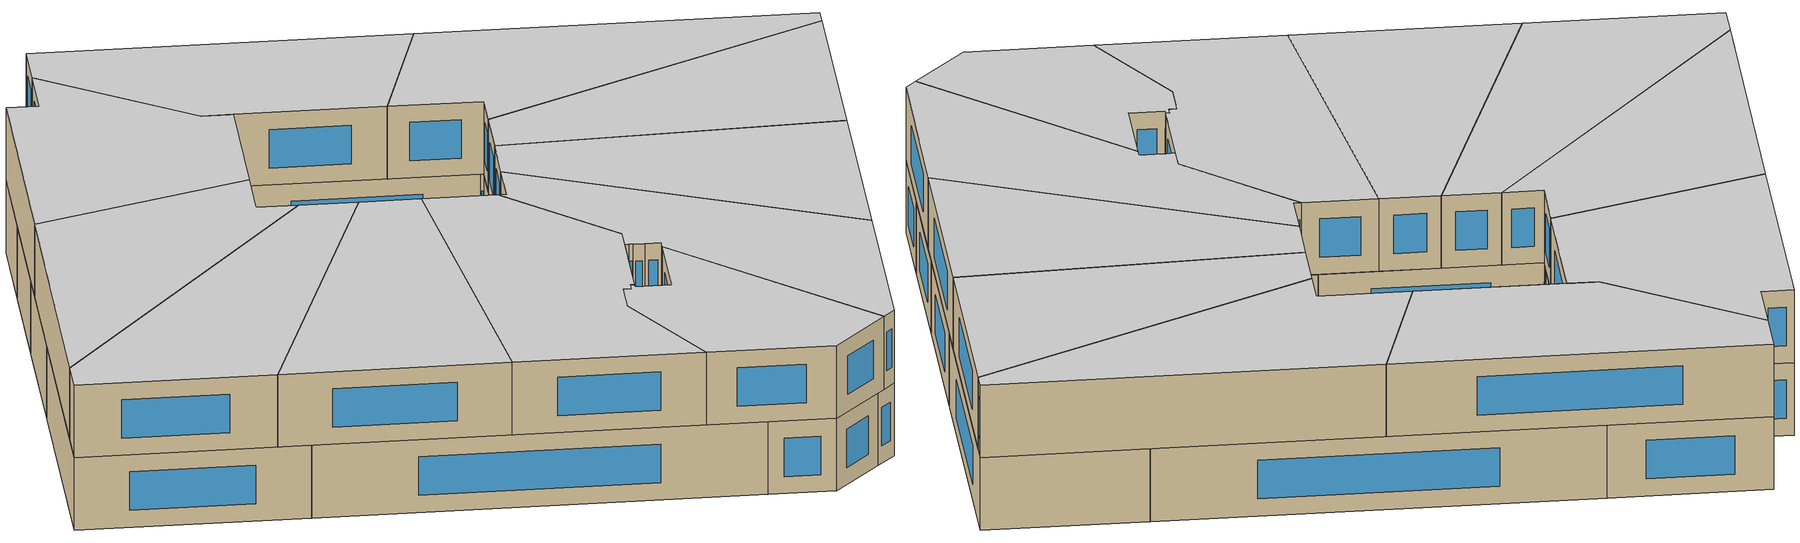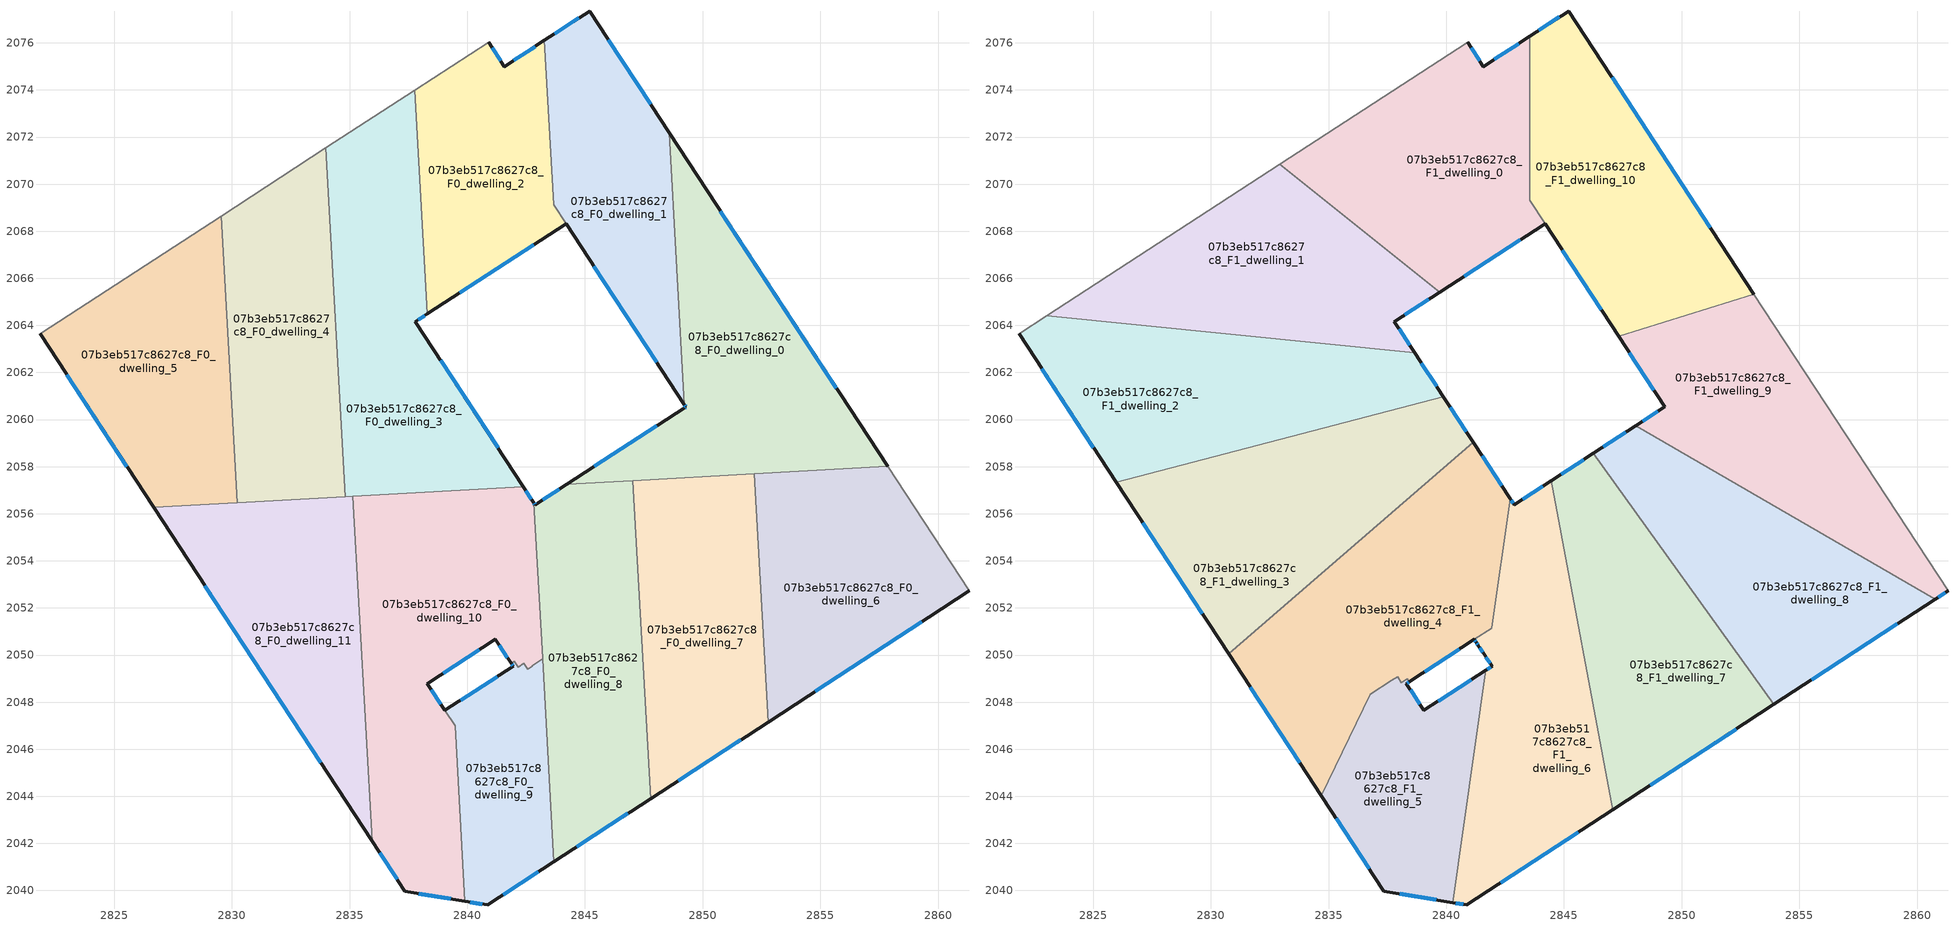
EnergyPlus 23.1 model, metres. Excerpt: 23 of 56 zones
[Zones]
07b3eb517c8627c8_F0_dwelling_0
 floor ground (EU_floor_Construction): 2848.58,2072.19 2857.85,2058.01 2844.22,2057.25 2849.23,2060.5 2849.28,2060.54 2849.22,2060.63 z0
 wall outside (EU_wall_Construction): 2849.22,2060.63 2849.28,2060.54 2849.23,2060.5 2844.22,2057.25 / 2857.85,2058.01 2848.58,2072.19 z0:3
 wall to 07b3eb517c8627c8_F0_dwelling_1 (EU_wall_Construction): 2848.58,2072.19 2849.22,2060.63 z0:3
 wall to 07b3eb517c8627c8_F0_dwelling_6 (EU_wall_Construction): 2852.19,2057.69 2857.85,2058.01 z0:3
 wall to 07b3eb517c8627c8_F0_dwelling_7 (EU_wall_Construction): 2847.04,2057.41 2852.19,2057.69 z0:3
 wall to 07b3eb517c8627c8_F0_dwelling_8 (EU_wall_Construction): 2844.22,2057.25 2847.04,2057.41 z0:3
 window (EU_Window_Construction): 2848.05,2059.74 2845.4,2058.01 / 2849.27,2060.53 2849.24,2060.51 / 2849.24,2060.61 2849.27,2060.56 / 2855.67,2061.34 2850.75,2068.86 z0.7:2.3
07b3eb517c8627c8_F0_dwelling_1
 floor ground (EU_floor_Construction): 2845.2,2077.35 2848.58,2072.19 2849.22,2060.63 2843.67,2069.13 2843.28,2076.1 z0
 wall outside (EU_wall_Construction): 2848.58,2072.19 2845.2,2077.35 2843.28,2076.1 / 2844.2,2068.31 2849.22,2060.63 z0:3
 wall to 07b3eb517c8627c8_F0_dwelling_2 (EU_wall_Construction): 2843.28,2076.1 2843.66,2069.13 / 2843.67,2069.13 2844.2,2068.31 z0:3
 window (EU_Window_Construction): 2844.75,2077.06 2843.73,2076.39 / 2847.78,2073.4 2845.99,2076.14 / 2845.38,2066.51 2848.04,2062.43 z0.7:2.3
07b3eb517c8627c8_F0_dwelling_10
 floor ground (EU_floor_Construction): 2842.83,2056.47 2843.2,2049.85 2842.77,2049.55 2842.77,2049.52 2842.57,2049.39 2842.41,2049.64 2842.16,2049.48 2841.99,2049.73 2841.87,2049.65 2841.19,2050.66 2838.31,2048.79 2839.48,2047 2839.9,2039.55 2837.35,2039.97 2835.96,2042.1 2835.14,2056.74 2842.39,2057.15 z0
 wall outside (EU_wall_Construction): 2835.96,2042.1 2837.35,2039.97 2839.9,2039.55 / 2842.83,2056.47 2842.39,2057.15 / 2839.05,2047.65 2838.31,2048.79 2841.19,2050.66 2841.87,2049.65 z0:3
 wall to 07b3eb517c8627c8_F0_dwelling_11 (EU_wall_Construction): 2835.14,2056.74 2835.96,2042.1 z0:3
 wall to 07b3eb517c8627c8_F0_dwelling_9 (EU_wall_Construction): 2841.87,2049.65 2841.99,2049.73 2842.16,2049.48 2842.41,2049.64 2842.57,2049.39 2842.77,2049.52 2842.77,2049.55 2843.2,2049.85 / 2839.48,2047 2839.05,2047.65 / 2839.9,2039.55 2839.48,2046.99 z0:3
 wall to 07b3eb517c8627c8_F0_dwelling_3 (EU_wall_Construction): 2842.39,2057.15 2835.14,2056.74 z0:3
 wall to 07b3eb517c8627c8_F0_dwelling_8 (EU_wall_Construction): 2843.2,2049.85 2842.83,2056.47 z0:3
 window (EU_Window_Construction): 2837.95,2039.87 2839.3,2039.65 / 2836.28,2041.6 2837.02,2040.47 / 2842.73,2056.63 2842.49,2056.99 / 2841.35,2050.42 2841.71,2049.88 / 2838.98,2049.23 2840.52,2050.22 / 2838.88,2047.92 2838.48,2048.52 z0.7:2.3
07b3eb517c8627c8_F0_dwelling_11
 floor ground (EU_floor_Construction): 2835.14,2056.74 2835.96,2042.1 2826.68,2056.27 z0
 wall outside (EU_wall_Construction): 2826.68,2056.27 2835.96,2042.1 z0:3
 wall to 07b3eb517c8627c8_F0_dwelling_4 (EU_wall_Construction): 2834.82,2056.72 2830.23,2056.47 z0:3
 wall to 07b3eb517c8627c8_F0_dwelling_5 (EU_wall_Construction): 2830.23,2056.47 2826.68,2056.27 z0:3
 wall to 07b3eb517c8627c8_F0_dwelling_3 (EU_wall_Construction): 2835.14,2056.74 2834.82,2056.72 z0:3
 window (EU_Window_Construction): 2828.86,2052.94 2833.78,2045.43 z0.7:2.3
07b3eb517c8627c8_F0_dwelling_2
 floor ground (EU_floor_Construction): 2843.28,2076.1 2843.67,2069.13 2844.2,2068.31 2838.31,2064.49 2837.78,2074 2840.91,2076.03 2841.58,2074.99 z0
 wall outside (EU_wall_Construction): 2838.31,2064.49 2844.2,2068.31 / 2843.28,2076.1 2841.58,2074.99 2840.91,2076.03 z0:3
 wall to 07b3eb517c8627c8_F0_dwelling_3 (EU_wall_Construction): 2837.78,2074 2838.31,2064.49 z0:3
 wall adiabatic (EU_wall_Construction): 2840.91,2076.03 2837.78,2074 z0:3
 window (EU_Window_Construction): 2839.69,2065.39 2842.81,2067.41 / 2841.42,2075.24 2841.07,2075.79 / 2842.88,2075.84 2841.98,2075.25 z0.7:2.3
07b3eb517c8627c8_F0_dwelling_3
 floor ground (EU_floor_Construction): 2837.78,2074 2838.31,2064.49 2837.8,2064.16 2842.39,2057.15 2834.82,2056.72 2833.99,2071.54 z0
 wall outside (EU_wall_Construction): 2842.39,2057.15 2837.8,2064.16 2838.31,2064.49 z0:3
 wall to 07b3eb517c8627c8_F0_dwelling_4 (EU_wall_Construction): 2833.99,2071.54 2834.82,2056.72 z0:3
 wall adiabatic (EU_wall_Construction): 2837.78,2074 2833.99,2071.54 z0:3
 window (EU_Window_Construction): 2837.92,2064.23 2838.19,2064.41 / 2841.31,2058.79 2838.87,2062.51 z0.7:2.3
07b3eb517c8627c8_F0_dwelling_4
 floor ground (EU_floor_Construction): 2833.99,2071.54 2834.82,2056.72 2830.23,2056.47 2829.55,2068.64 z0
 wall to 07b3eb517c8627c8_F0_dwelling_5 (EU_wall_Construction): 2829.55,2068.64 2830.23,2056.47 z0:3
 wall adiabatic (EU_wall_Construction): 2833.99,2071.54 2829.55,2068.64 z0:3
07b3eb517c8627c8_F0_dwelling_5
 floor ground (EU_floor_Construction): 2829.55,2068.64 2830.23,2056.47 2826.68,2056.27 2821.85,2063.64 z0
 wall outside (EU_wall_Construction): 2821.85,2063.64 2826.68,2056.27 z0:3
 wall adiabatic (EU_wall_Construction): 2829.55,2068.64 2821.85,2063.64 z0:3
 window (EU_Window_Construction): 2822.99,2061.91 2825.55,2058 z0.7:2.3
07b3eb517c8627c8_F0_dwelling_6
 floor ground (EU_floor_Construction): 2857.85,2058.01 2861.31,2052.72 2852.78,2047.16 2852.19,2057.69 z0
 wall outside (EU_wall_Construction): 2852.78,2047.16 2861.31,2052.72 z0:3
 wall to 07b3eb517c8627c8_F0_dwelling_7 (EU_wall_Construction): 2852.19,2057.69 2852.78,2047.16 z0:3
 wall adiabatic (EU_wall_Construction): 2861.31,2052.72 2857.85,2058.01 z0:3
 window (EU_Window_Construction): 2854.78,2048.46 2859.31,2051.42 z0.7:2.3
07b3eb517c8627c8_F0_dwelling_7
 floor ground (EU_floor_Construction): 2852.19,2057.69 2852.78,2047.16 2847.79,2043.9 2847.04,2057.41 z0
 wall outside (EU_wall_Construction): 2847.79,2043.9 2852.78,2047.16 z0:3
 wall to 07b3eb517c8627c8_F0_dwelling_8 (EU_wall_Construction): 2847.04,2057.41 2847.79,2043.9 z0:3
 window (EU_Window_Construction): 2848.96,2044.67 2851.61,2046.39 z0.7:2.3
07b3eb517c8627c8_F0_dwelling_8
 floor ground (EU_floor_Construction): 2847.04,2057.41 2847.79,2043.9 2843.68,2041.22 2842.83,2056.47 2842.89,2056.38 2844.22,2057.25 z0
 wall outside (EU_wall_Construction): 2843.68,2041.22 2847.79,2043.9 / 2844.22,2057.25 2842.89,2056.38 2842.83,2056.47 z0:3
 wall to 07b3eb517c8627c8_F0_dwelling_9 (EU_wall_Construction): 2843.2,2049.85 2843.68,2041.22 z0:3
 window (EU_Window_Construction): 2844.65,2041.85 2846.83,2043.27 / 2842.87,2056.4 2842.84,2056.45 / 2843.91,2057.05 2843.2,2056.59 z0.7:2.3
07b3eb517c8627c8_F0_dwelling_9
 floor ground (EU_floor_Construction): 2843.2,2049.85 2843.68,2041.22 2840.87,2039.38 2839.9,2039.55 2839.48,2047 2839.05,2047.65 2841.95,2049.52 2841.87,2049.65 2841.99,2049.73 2842.16,2049.48 2842.41,2049.64 2842.57,2049.39 2842.77,2049.52 2842.77,2049.55 z0
 wall outside (EU_wall_Construction): 2841.87,2049.65 2841.95,2049.52 2839.05,2047.65 / 2839.9,2039.55 2840.87,2039.38 2843.68,2041.22 z0:3
 window (EU_Window_Construction): 2841.27,2049.08 2839.73,2048.09 / 2841.89,2049.62 2841.93,2049.55 / 2841.53,2039.82 2843.02,2040.79 / 2840.13,2039.51 2840.64,2039.42 z0.7:2.3
07b3eb517c8627c8_F1_dwelling_0
 floor to 07b3eb517c8627c8_F0_dwelling_2 (EU_floor_Construction): 2843.28,2076.1 2843.54,2071.38 2843.54,2069.32 2844.2,2068.31 2839.72,2065.4 2838.19,2066.63 2837.78,2074 2840.91,2076.03 2841.58,2074.99 z3
 floor to 07b3eb517c8627c8_F0_dwelling_1 (EU_floor_Construction): 2843.54,2076.27 2843.54,2071.38 2843.28,2076.1 z3
 floor to 07b3eb517c8627c8_F0_dwelling_4 (EU_floor_Construction): 2833.99,2071.54 2834.08,2069.91 2832.92,2070.84 z3
 floor to 07b3eb517c8627c8_F0_dwelling_3 (EU_floor_Construction): 2837.78,2074 2838.19,2066.63 2834.08,2069.91 2833.99,2071.54 z3
 wall outside (EU_wall_Construction): 2843.54,2076.27 2841.58,2074.99 2840.91,2076.03 / 2839.72,2065.4 2844.2,2068.31 z3:6
 wall to 07b3eb517c8627c8_F1_dwelling_1 (EU_wall_Construction): 2832.92,2070.84 2839.72,2065.4 z3:6
 wall adiabatic (EU_wall_Construction): 2840.91,2076.03 2832.92,2070.84 z3:6
 wall to 07b3eb517c8627c8_F1_dwelling_10 (EU_wall_Construction): 2844.2,2068.31 2843.54,2069.32 2843.54,2076.27 z3:6
 window (EU_Window_Construction): 2841.42,2075.24 2841.07,2075.79 / 2843.08,2075.97 2842.04,2075.29 / 2840.77,2066.09 2843.15,2067.63 z3.7:5.3
 ceiling to 07b3eb517c8627c8_F2_dwelling_0 (EU_floor_Construction): 2844.2,2068.31 2843.54,2069.32 2843.54,2076.27 2841.58,2074.99 2840.91,2076.03 2832.92,2070.84 2839.72,2065.4 z6
07b3eb517c8627c8_F1_dwelling_1
 floor to 07b3eb517c8627c8_F0_dwelling_4 (EU_floor_Construction): 2834.08,2069.91 2834.46,2063.26 2829.83,2063.73 2829.55,2068.64 2832.92,2070.84 z3
 floor to 07b3eb517c8627c8_F0_dwelling_3 (EU_floor_Construction): 2838.19,2066.63 2838.31,2064.49 2837.8,2064.16 2838.66,2062.84 2834.46,2063.26 2834.08,2069.91 z3
 floor to 07b3eb517c8627c8_F0_dwelling_5 (EU_floor_Construction): 2829.55,2068.64 2829.83,2063.73 2823.04,2064.41 z3
 floor to 07b3eb517c8627c8_F0_dwelling_2 (EU_floor_Construction): 2839.72,2065.4 2838.31,2064.49 2838.19,2066.63 z3
 wall outside (EU_wall_Construction): 2838.66,2062.84 2837.8,2064.16 2839.72,2065.4 z3:6
 wall to 07b3eb517c8627c8_F1_dwelling_2 (EU_wall_Construction): 2823.04,2064.41 2838.66,2062.84 z3:6
 wall adiabatic (EU_wall_Construction): 2832.92,2070.84 2823.04,2064.41 z3:6
 window (EU_Window_Construction): 2838.25,2064.45 2839.27,2065.11 / 2838.46,2063.15 2838,2063.85 z3.7:5.3
 ceiling to 07b3eb517c8627c8_F2_dwelling_1 (EU_floor_Construction): 2838.66,2062.84 2837.8,2064.16 2839.72,2065.4 2832.92,2070.84 2823.04,2064.41 z6
07b3eb517c8627c8_F1_dwelling_10
 floor to 07b3eb517c8627c8_F0_dwelling_1 (EU_floor_Construction): 2845.2,2077.35 2848.58,2072.19 2849.03,2064.07 2847.32,2063.53 2843.66,2069.13 2843.54,2071.37 2843.54,2076.27 z3
 floor to 07b3eb517c8627c8_F0_dwelling_0 (EU_floor_Construction): 2848.58,2072.19 2853.06,2065.33 2849.03,2064.07 z3
 floor to 07b3eb517c8627c8_F0_dwelling_2 (EU_floor_Construction): 2843.54,2071.37 2843.66,2069.13 2843.54,2069.32 z3
 wall outside (EU_wall_Construction): 2853.06,2065.33 2845.2,2077.35 2843.54,2076.27 / 2844.2,2068.31 2847.32,2063.53 z3:6
 wall to 07b3eb517c8627c8_F1_dwelling_9 (EU_wall_Construction): 2847.32,2063.53 2853.06,2065.33 z3:6
 window (EU_Window_Construction): 2844.81,2077.1 2843.93,2076.52 / 2851.21,2068.15 2847.04,2074.53 / 2844.93,2067.19 2846.59,2064.66 z3.7:5.3
 ceiling to 07b3eb517c8627c8_F2_dwelling_10 (EU_floor_Construction): 2853.06,2065.33 2845.2,2077.35 2843.54,2076.27 2843.54,2069.32 2847.32,2063.53 z6
07b3eb517c8627c8_F1_dwelling_2
 floor to 07b3eb517c8627c8_F0_dwelling_5 (EU_floor_Construction): 2829.83,2063.73 2830.12,2058.41 2825.99,2057.33 2821.85,2063.64 2823.04,2064.41 z3
 floor to 07b3eb517c8627c8_F0_dwelling_4 (EU_floor_Construction): 2834.46,2063.26 2834.66,2059.6 2830.12,2058.41 2829.83,2063.73 z3
 floor to 07b3eb517c8627c8_F0_dwelling_3 (EU_floor_Construction): 2838.66,2062.84 2839.88,2060.97 2834.66,2059.6 2834.46,2063.26 z3
 wall outside (EU_wall_Construction): 2839.88,2060.97 2838.66,2062.84 / 2821.85,2063.64 2825.99,2057.33 z3:6
 wall adiabatic (EU_wall_Construction): 2823.04,2064.41 2821.85,2063.64 z3:6
 wall to 07b3eb517c8627c8_F1_dwelling_3 (EU_wall_Construction): 2825.99,2057.33 2839.88,2060.97 z3:6
 window (EU_Window_Construction): 2839.59,2061.41 2838.95,2062.4 / 2822.83,2062.16 2825.02,2058.81 z3.7:5.3
 ceiling to 07b3eb517c8627c8_F2_dwelling_2 (EU_floor_Construction): 2839.88,2060.97 2838.66,2062.84 2823.04,2064.41 2821.85,2063.64 2825.99,2057.33 z6
07b3eb517c8627c8_F1_dwelling_3
 floor to 07b3eb517c8627c8_F0_dwelling_11 (EU_floor_Construction): 2835.14,2056.74 2835.29,2053.97 2830.75,2050.05 2826.68,2056.27 z3
 floor to 07b3eb517c8627c8_F0_dwelling_10 (EU_floor_Construction): 2838.74,2056.94 2835.29,2053.97 2835.14,2056.74 z3
 floor to 07b3eb517c8627c8_F0_dwelling_5 (EU_floor_Construction): 2830.12,2058.41 2830.23,2056.47 2826.68,2056.27 2825.99,2057.33 z3
 floor to 07b3eb517c8627c8_F0_dwelling_4 (EU_floor_Construction): 2834.66,2059.6 2834.82,2056.72 2830.23,2056.47 2830.12,2058.41 z3
 floor to 07b3eb517c8627c8_F0_dwelling_3 (EU_floor_Construction): 2839.88,2060.97 2841.15,2059.03 2838.74,2056.94 2834.82,2056.72 2834.66,2059.6 z3
 wall outside (EU_wall_Construction): 2841.15,2059.03 2839.88,2060.97 / 2825.99,2057.33 2830.75,2050.05 z3:6
 wall to 07b3eb517c8627c8_F1_dwelling_4 (EU_wall_Construction): 2830.75,2050.05 2841.15,2059.03 z3:6
 window (EU_Window_Construction): 2840.85,2059.49 2840.18,2060.52 / 2827.11,2055.62 2829.63,2051.76 z3.7:5.3
 ceiling to 07b3eb517c8627c8_F2_dwelling_3 (EU_floor_Construction): 2841.15,2059.03 2839.88,2060.97 2825.99,2057.33 2830.75,2050.05 z6
07b3eb517c8627c8_F1_dwelling_4
 floor to 07b3eb517c8627c8_F0_dwelling_10 (EU_floor_Construction): 2842.39,2057.15 2842.72,2056.63 2841.94,2051.15 2838.43,2048.87 2838.35,2049 2838.1,2048.83 2837.93,2049.08 2837.68,2048.92 2836.78,2048.33 2835.73,2046.15 2835.29,2053.97 2838.74,2056.94 z3
 floor to 07b3eb517c8627c8_F0_dwelling_11 (EU_floor_Construction): 2835.29,2053.97 2835.73,2046.15 2834.7,2044.02 2830.75,2050.05 z3
 floor to 07b3eb517c8627c8_F0_dwelling_3 (EU_floor_Construction): 2841.15,2059.03 2842.39,2057.15 2838.74,2056.94 z3
 wall outside (EU_wall_Construction): 2830.75,2050.05 2834.7,2044.02 / 2842.72,2056.63 2841.15,2059.03 / 2838.43,2048.87 2841.19,2050.66 z3:6
 wall to 07b3eb517c8627c8_F1_dwelling_5 (EU_wall_Construction): 2837.69,2048.92 2837.93,2049.08 2838.1,2048.83 2838.35,2049 2838.43,2048.87 / 2834.7,2044.02 2836.78,2048.33 2837.68,2048.92 z3:6
 wall to 07b3eb517c8627c8_F1_dwelling_6 (EU_wall_Construction): 2841.94,2051.15 2842.72,2056.63 / 2841.19,2050.66 2841.94,2051.14 z3:6
 window (EU_Window_Construction): 2831.68,2048.63 2833.77,2045.43 / 2842.35,2057.2 2841.52,2058.47 / 2839.08,2049.29 2840.55,2050.24 z3.7:5.3
 ceiling to 07b3eb517c8627c8_F2_dwelling_4 (EU_floor_Construction): 2838.43,2048.87 2841.94,2051.14 2842.72,2056.63 2841.15,2059.03 2830.75,2050.05 2834.7,2044.02 2836.78,2048.33 2837.68,2048.92 2837.93,2049.08 2838.1,2048.83 2838.35,2049 z6
07b3eb517c8627c8_F1_dwelling_5
 floor to 07b3eb517c8627c8_F0_dwelling_9 (EU_floor_Construction): 2841.68,2049.35 2840.27,2039.48 2839.9,2039.55 2839.48,2047 2839.05,2047.65 z3
 floor to 07b3eb517c8627c8_F0_dwelling_10 (EU_floor_Construction): 2838.43,2048.87 2838.31,2048.79 2839.48,2046.99 2839.9,2039.55 2837.35,2039.97 2835.96,2042.1 2835.73,2046.15 2836.78,2048.33 2837.69,2048.92 2837.93,2049.08 2838.1,2048.83 2838.35,2049 z3
 floor to 07b3eb517c8627c8_F0_dwelling_11 (EU_floor_Construction): 2835.73,2046.15 2835.96,2042.1 2834.7,2044.02 z3
 wall outside (EU_wall_Construction): 2841.68,2049.35 2839.05,2047.65 2838.31,2048.79 2838.43,2048.87 / 2834.7,2044.02 2837.35,2039.97 2840.27,2039.48 z3:6
 wall to 07b3eb517c8627c8_F1_dwelling_6 (EU_wall_Construction): 2840.27,2039.48 2841.68,2049.35 z3:6
 window (EU_Window_Construction): 2838.88,2047.91 2838.48,2048.52 / 2841.06,2048.95 2839.67,2048.05 / 2838.04,2039.86 2839.58,2039.6 / 2835.32,2043.07 2836.73,2040.92 / 2838.34,2048.81 2838.4,2048.85 z3.7:5.3
 ceiling to 07b3eb517c8627c8_F2_dwelling_5 (EU_floor_Construction): 2840.27,2039.48 2841.68,2049.35 2839.05,2047.65 2838.31,2048.79 2838.43,2048.87 2838.35,2049 2838.1,2048.83 2837.93,2049.08 2837.69,2048.92 2836.78,2048.33 2834.7,2044.02 2837.35,2039.97 z6
07b3eb517c8627c8_F1_dwelling_6
 floor to 07b3eb517c8627c8_F0_dwelling_8 (EU_floor_Construction): 2844.49,2057.26 2847.06,2043.43 2843.68,2041.22 2842.83,2056.46 2842.89,2056.38 2844.22,2057.25 z3
 floor to 07b3eb517c8627c8_F0_dwelling_10 (EU_floor_Construction): 2842.83,2056.46 2843.2,2049.85 2842.77,2049.55 2842.77,2049.52 2842.57,2049.39 2842.41,2049.64 2842.16,2049.48 2841.99,2049.73 2841.87,2049.65 2841.33,2050.46 2841.28,2050.54 2841.19,2050.66 2841.94,2051.14 2842.72,2056.63 z3
 floor to 07b3eb517c8627c8_F0_dwelling_0 (EU_floor_Construction): 2844.46,2057.4 2844.49,2057.26 2844.22,2057.25 z3
 floor to 07b3eb517c8627c8_F0_dwelling_9 (EU_floor_Construction): 2843.2,2049.85 2843.68,2041.22 2840.87,2039.38 2840.27,2039.48 2841.68,2049.35 2841.95,2049.52 2841.87,2049.65 2841.99,2049.73 2842.16,2049.48 2842.41,2049.64 2842.57,2049.39 2842.77,2049.52 2842.77,2049.55 z3
 wall outside (EU_wall_Construction): 2841.19,2050.66 2841.28,2050.54 2841.37,2050.4 2841.61,2050.04 2841.95,2049.52 2841.68,2049.35 / 2844.46,2057.4 2842.89,2056.38 2842.72,2056.63 / 2840.27,2039.48 2840.87,2039.38 2847.06,2043.43 z3:6
 wall to 07b3eb517c8627c8_F1_dwelling_7 (EU_wall_Construction): 2847.06,2043.43 2844.46,2057.4 z3:6
 window (EU_Window_Construction): 2841.89,2049.48 2841.74,2049.39 / 2841.69,2049.92 2841.87,2049.64 / 2841.43,2050.31 2841.55,2050.12 / 2841.3,2050.5 2841.35,2050.43 / 2841.21,2050.63 2841.26,2050.57 / 2842.85,2056.44 2842.76,2056.57 / 2844.09,2057.16 2843.26,2056.62 / 2842.32,2040.33 2845.61,2042.48 / 2840.41,2039.46 2840.73,2039.41 z3.7:5.3
 ceiling to 07b3eb517c8627c8_F2_dwelling_6 (EU_floor_Construction): 2847.06,2043.43 2844.46,2057.4 2842.89,2056.38 2842.72,2056.63 2841.94,2051.14 2841.19,2050.66 2841.28,2050.54 2841.37,2050.4 2841.61,2050.04 2841.95,2049.52 2841.68,2049.35 2840.27,2039.48 2840.87,2039.38 z6
07b3eb517c8627c8_F1_dwelling_7
 floor to 07b3eb517c8627c8_F0_dwelling_7 (EU_floor_Construction): 2847.09,2057.41 2852.64,2049.69 2852.78,2047.16 2847.79,2043.9 2847.04,2057.41 z3
 floor to 07b3eb517c8627c8_F0_dwelling_8 (EU_floor_Construction): 2847.04,2057.41 2847.79,2043.9 2847.06,2043.43 2844.49,2057.26 z3
 floor to 07b3eb517c8627c8_F0_dwelling_6 (EU_floor_Construction): 2852.64,2049.69 2853.92,2047.9 2852.78,2047.16 z3
 floor to 07b3eb517c8627c8_F0_dwelling_0 (EU_floor_Construction): 2846.25,2058.57 2847.09,2057.41 2844.49,2057.26 2844.46,2057.4 z3
 wall outside (EU_wall_Construction): 2846.25,2058.57 2844.46,2057.4 / 2847.06,2043.43 2853.92,2047.9 z3:6
 wall to 07b3eb517c8627c8_F1_dwelling_8 (EU_wall_Construction): 2853.92,2047.9 2846.25,2058.57 z3:6
 window (EU_Window_Construction): 2845.83,2058.3 2844.88,2057.68 / 2848.67,2044.48 2852.31,2046.85 z3.7:5.3
 ceiling to 07b3eb517c8627c8_F2_dwelling_7 (EU_floor_Construction): 2853.92,2047.9 2846.25,2058.57 2844.46,2057.4 2847.06,2043.43 z6
07b3eb517c8627c8_F1_dwelling_8
 floor to 07b3eb517c8627c8_F0_dwelling_6 (EU_floor_Construction): 2860.78,2052.38 2853.92,2047.9 2852.64,2049.69 2852.21,2057.33 z3
 floor to 07b3eb517c8627c8_F0_dwelling_0 (EU_floor_Construction): 2851.63,2057.66 2847.09,2057.41 2846.25,2058.57 2848.05,2059.74 z3
 floor to 07b3eb517c8627c8_F0_dwelling_7 (EU_floor_Construction): 2852.21,2057.33 2852.64,2049.69 2847.09,2057.41 2851.64,2057.66 z3
 wall outside (EU_wall_Construction): 2848.05,2059.74 2846.25,2058.57 / 2853.92,2047.9 2860.78,2052.38 z3:6
 wall to 07b3eb517c8627c8_F1_dwelling_9 (EU_wall_Construction): 2860.78,2052.38 2848.05,2059.74 z3:6
 window (EU_Window_Construction): 2847.63,2059.46 2846.68,2058.84 / 2855.53,2048.95 2859.16,2051.32 z3.7:5.3
 ceiling to 07b3eb517c8627c8_F2_dwelling_8 (EU_floor_Construction): 2860.78,2052.38 2848.05,2059.74 2846.25,2058.57 2853.92,2047.9 z6
07b3eb517c8627c8_F1_dwelling_9
 floor to 07b3eb517c8627c8_F0_dwelling_0 (EU_floor_Construction): 2853.06,2065.33 2857.85,2058.01 2851.63,2057.66 2848.05,2059.74 2849.23,2060.5 2849.28,2060.54 2849.22,2060.63 2849.03,2064.07 z3
 floor to 07b3eb517c8627c8_F0_dwelling_6 (EU_floor_Construction): 2857.85,2058.01 2861.31,2052.72 2860.78,2052.38 2852.21,2057.33 2852.19,2057.69 z3
 floor to 07b3eb517c8627c8_F0_dwelling_1 (EU_floor_Construction): 2849.03,2064.07 2849.22,2060.63 2847.32,2063.53 z3
 floor to 07b3eb517c8627c8_F0_dwelling_7 (EU_floor_Construction): 2852.19,2057.69 2852.21,2057.33 2851.64,2057.66 z3
 wall outside (EU_wall_Construction): 2847.32,2063.53 2849.28,2060.54 2848.05,2059.74 / 2860.78,2052.38 2861.31,2052.72 z3:6
 wall adiabatic (EU_wall_Construction): 2861.31,2052.72 2853.06,2065.33 z3:6
 window (EU_Window_Construction): 2848.99,2060.35 2848.34,2059.93 / 2847.78,2062.83 2848.82,2061.24 / 2860.9,2052.46 2861.18,2052.64 z3.7:5.3
 ceiling to 07b3eb517c8627c8_F2_dwelling_9 (EU_floor_Construction): 2861.31,2052.72 2853.06,2065.33 2847.32,2063.53 2849.28,2060.54 2848.05,2059.74 2860.78,2052.38 z6
[Building]
EU S2 Campaign: North Axis=0; Terrain=City; Solar Distribution=FullExterior
[Site:Location]
Budapest.Ferenc.Liszt.Intl.AP: Latitude=47.437; Longitude=19.256; Time Zone=1; Elevation=185
[SizingPeriod:WeatherFileDays]
AnnualSizingPeriod: Begin Month=1; Begin Day of Month=1; End Month=12; End Day of Month=31; Day of Week for Start Day=Monday; Use Weather File Daylight Saving Period=No; Use Weather File Rain and Snow Indicators=No
[MATERIAL]
EU_InternalMass_Material: Roughness=MediumRough; Thickness=0.1; Conductivity=1; Density=1800; Specific Heat=900; Thermal Absorptance=0.9; Solar Absorptance=0.7; Visible Absorptance=0.7
[MATERIAL:NOMASS] Roughness=MediumRough; Thermal Absorptance=0.9; Solar Absorptance=0.7; Visible Absorptance=0.7
Name | Thermal Resistance
EU_wall_NoMass | 0.832559
EU_floor_NoMass | 0.872794
[WINDOWMATERIAL:SIMPLEGLAZINGSYSTEM]
EU_Window_SimpleGlazing: UFactor=2.79869; Solar Heat Gain Coefficient=0.75; Visible Transmittance=0.75
[CONSTRUCTION]
EU_wall_Construction: EU_wall_NoMass
EU_floor_Construction: EU_floor_NoMass
EU_Window_Construction: EU_Window_SimpleGlazing
EU_InternalMass_Construction: EU_InternalMass_Material
[ZONE] Type=1; Multiplier=1; Ceiling Height=autocalculate; Floor Area=autocalculate; Part of Total Floor Area=Yes
Name | Volume
07b3eb517c8627c8_F0_dwelling_0 | 209.44
07b3eb517c8627c8_F1_dwelling_0 | 204.742
07b3eb517c8627c8_F0_dwelling_1 | 162.49
07b3eb517c8627c8_F1_dwelling_1 | 203.305
07b3eb517c8627c8_F0_dwelling_10 | 268.588
07b3eb517c8627c8_F1_dwelling_10 | 201.887
07b3eb517c8627c8_F0_dwelling_11 | 186.373
07b3eb517c8627c8_F0_dwelling_2 | 152.319
07b3eb517c8627c8_F1_dwelling_2 | 220.497
07b3eb517c8627c8_F0_dwelling_3 | 221.237
07b3eb517c8627c8_F1_dwelling_3 | 225.249
07b3eb517c8627c8_F0_dwelling_4 | 186.352
07b3eb517c8627c8_F1_dwelling_4 | 234.284
07b3eb517c8627c8_F0_dwelling_5 | 186.368
07b3eb517c8627c8_F1_dwelling_5 | 131.813
07b3eb517c8627c8_F0_dwelling_6 | 186.369
07b3eb517c8627c8_F1_dwelling_6 | 204.621
07b3eb517c8627c8_F0_dwelling_7 | 186.375
07b3eb517c8627c8_F1_dwelling_7 | 203.314
07b3eb517c8627c8_F0_dwelling_8 | 186.361
07b3eb517c8627c8_F1_dwelling_8 | 203.321
07b3eb517c8627c8_F0_dwelling_9 | 104.174
07b3eb517c8627c8_F1_dwelling_9 | 203.306
[INTERNALMASS] Construction=EU_InternalMass_Construction
Name | Zone or ZoneList | Surface Area
07b3eb517c8627c8_F0_dwelling_0_EU_InternalMass | 07b3eb517c8627c8_F0_dwelling_0 | 69.8182
07b3eb517c8627c8_F0_dwelling_1_EU_InternalMass | 07b3eb517c8627c8_F0_dwelling_1 | 54.1622
07b3eb517c8627c8_F0_dwelling_2_EU_InternalMass | 07b3eb517c8627c8_F0_dwelling_2 | 50.7695
07b3eb517c8627c8_F0_dwelling_3_EU_InternalMass | 07b3eb517c8627c8_F0_dwelling_3 | 73.7431
07b3eb517c8627c8_F0_dwelling_4_EU_InternalMass | 07b3eb517c8627c8_F0_dwelling_4 | 62.1174
07b3eb517c8627c8_F0_dwelling_5_EU_InternalMass | 07b3eb517c8627c8_F0_dwelling_5 | 62.1226
07b3eb517c8627c8_F0_dwelling_6_EU_InternalMass | 07b3eb517c8627c8_F0_dwelling_6 | 62.1231
07b3eb517c8627c8_F0_dwelling_7_EU_InternalMass | 07b3eb517c8627c8_F0_dwelling_7 | 62.1249
07b3eb517c8627c8_F0_dwelling_8_EU_InternalMass | 07b3eb517c8627c8_F0_dwelling_8 | 62.1204
07b3eb517c8627c8_F0_dwelling_9_EU_InternalMass | 07b3eb517c8627c8_F0_dwelling_9 | 34.7257
07b3eb517c8627c8_F0_dwelling_10_EU_InternalMass | 07b3eb517c8627c8_F0_dwelling_10 | 89.5312
07b3eb517c8627c8_F0_dwelling_11_EU_InternalMass | 07b3eb517c8627c8_F0_dwelling_11 | 62.1242
07b3eb517c8627c8_F1_dwelling_0_EU_InternalMass | 07b3eb517c8627c8_F1_dwelling_0 | 68.2464
07b3eb517c8627c8_F1_dwelling_1_EU_InternalMass | 07b3eb517c8627c8_F1_dwelling_1 | 67.7684
07b3eb517c8627c8_F1_dwelling_2_EU_InternalMass | 07b3eb517c8627c8_F1_dwelling_2 | 73.5129
07b3eb517c8627c8_F1_dwelling_3_EU_InternalMass | 07b3eb517c8627c8_F1_dwelling_3 | 75.0767
07b3eb517c8627c8_F1_dwelling_4_EU_InternalMass | 07b3eb517c8627c8_F1_dwelling_4 | 78.0994
07b3eb517c8627c8_F1_dwelling_5_EU_InternalMass | 07b3eb517c8627c8_F1_dwelling_5 | 43.9406
07b3eb517c8627c8_F1_dwelling_6_EU_InternalMass | 07b3eb517c8627c8_F1_dwelling_6 | 68.207
07b3eb517c8627c8_F1_dwelling_7_EU_InternalMass | 07b3eb517c8627c8_F1_dwelling_7 | 67.7716
07b3eb517c8627c8_F1_dwelling_8_EU_InternalMass | 07b3eb517c8627c8_F1_dwelling_8 | 67.7737
07b3eb517c8627c8_F1_dwelling_9_EU_InternalMass | 07b3eb517c8627c8_F1_dwelling_9 | 67.769
07b3eb517c8627c8_F1_dwelling_10_EU_InternalMass | 07b3eb517c8627c8_F1_dwelling_10 | 67.2957
[OTHEREQUIPMENT] Fuel Type=Electricity; Design Level Calculation Method=Watts/Area; Power per Zone Floor Area=1; Fraction Latent=0; Fraction Radiant=0; Fraction Lost=0; Carbon Dioxide Generation Rate=0; EndUse Subcategory=EU_Step8_InternalGains
Name | Zone or ZoneList or Space or SpaceList | Schedule
EU_Step8_InternalGain_07b3eb517c8627c8_F0_dwelling_0_f000 | 07b3eb517c8627c8_F0_dwelling_0 | EU_Step8_GainSchedule_07b3eb517c8627c8_F0_dwelling_0_f000
EU_Step8_InternalGain_07b3eb517c8627c8_F0_dwelling_1_f000 | 07b3eb517c8627c8_F0_dwelling_1 | EU_Step8_GainSchedule_07b3eb517c8627c8_F0_dwelling_1_f000
EU_Step8_InternalGain_07b3eb517c8627c8_F0_dwelling_2_f000 | 07b3eb517c8627c8_F0_dwelling_2 | EU_Step8_GainSchedule_07b3eb517c8627c8_F0_dwelling_2_f000
EU_Step8_InternalGain_07b3eb517c8627c8_F0_dwelling_3_f000 | 07b3eb517c8627c8_F0_dwelling_3 | EU_Step8_GainSchedule_07b3eb517c8627c8_F0_dwelling_3_f000
EU_Step8_InternalGain_07b3eb517c8627c8_F0_dwelling_4_f000 | 07b3eb517c8627c8_F0_dwelling_4 | EU_Step8_GainSchedule_07b3eb517c8627c8_F0_dwelling_4_f000
EU_Step8_InternalGain_07b3eb517c8627c8_F0_dwelling_5_f000 | 07b3eb517c8627c8_F0_dwelling_5 | EU_Step8_GainSchedule_07b3eb517c8627c8_F0_dwelling_5_f000
EU_Step8_InternalGain_07b3eb517c8627c8_F0_dwelling_6_f000 | 07b3eb517c8627c8_F0_dwelling_6 | EU_Step8_GainSchedule_07b3eb517c8627c8_F0_dwelling_6_f000
EU_Step8_InternalGain_07b3eb517c8627c8_F0_dwelling_7_f000 | 07b3eb517c8627c8_F0_dwelling_7 | EU_Step8_GainSchedule_07b3eb517c8627c8_F0_dwelling_7_f000
EU_Step8_InternalGain_07b3eb517c8627c8_F0_dwelling_8_f000 | 07b3eb517c8627c8_F0_dwelling_8 | EU_Step8_GainSchedule_07b3eb517c8627c8_F0_dwelling_8_f000
EU_Step8_InternalGain_07b3eb517c8627c8_F0_dwelling_9_f000 | 07b3eb517c8627c8_F0_dwelling_9 | EU_Step8_GainSchedule_07b3eb517c8627c8_F0_dwelling_9_f000
EU_Step8_InternalGain_07b3eb517c8627c8_F0_dwelling_10_f000 | 07b3eb517c8627c8_F0_dwelling_10 | EU_Step8_GainSchedule_07b3eb517c8627c8_F0_dwelling_10_f000
EU_Step8_InternalGain_07b3eb517c8627c8_F0_dwelling_11_f000 | 07b3eb517c8627c8_F0_dwelling_11 | EU_Step8_GainSchedule_07b3eb517c8627c8_F0_dwelling_11_f000
EU_Step8_InternalGain_07b3eb517c8627c8_F1_dwelling_0_f000 | 07b3eb517c8627c8_F1_dwelling_0 | EU_Step8_GainSchedule_07b3eb517c8627c8_F1_dwelling_0_f000
EU_Step8_InternalGain_07b3eb517c8627c8_F1_dwelling_1_f000 | 07b3eb517c8627c8_F1_dwelling_1 | EU_Step8_GainSchedule_07b3eb517c8627c8_F1_dwelling_1_f000
EU_Step8_InternalGain_07b3eb517c8627c8_F1_dwelling_2_f000 | 07b3eb517c8627c8_F1_dwelling_2 | EU_Step8_GainSchedule_07b3eb517c8627c8_F1_dwelling_2_f000
EU_Step8_InternalGain_07b3eb517c8627c8_F1_dwelling_3_f000 | 07b3eb517c8627c8_F1_dwelling_3 | EU_Step8_GainSchedule_07b3eb517c8627c8_F1_dwelling_3_f000
EU_Step8_InternalGain_07b3eb517c8627c8_F1_dwelling_4_f000 | 07b3eb517c8627c8_F1_dwelling_4 | EU_Step8_GainSchedule_07b3eb517c8627c8_F1_dwelling_4_f000
EU_Step8_InternalGain_07b3eb517c8627c8_F1_dwelling_5_f000 | 07b3eb517c8627c8_F1_dwelling_5 | EU_Step8_GainSchedule_07b3eb517c8627c8_F1_dwelling_5_f000
EU_Step8_InternalGain_07b3eb517c8627c8_F1_dwelling_6_f000 | 07b3eb517c8627c8_F1_dwelling_6 | EU_Step8_GainSchedule_07b3eb517c8627c8_F1_dwelling_6_f000
EU_Step8_InternalGain_07b3eb517c8627c8_F1_dwelling_7_f000 | 07b3eb517c8627c8_F1_dwelling_7 | EU_Step8_GainSchedule_07b3eb517c8627c8_F1_dwelling_7_f000
EU_Step8_InternalGain_07b3eb517c8627c8_F1_dwelling_8_f000 | 07b3eb517c8627c8_F1_dwelling_8 | EU_Step8_GainSchedule_07b3eb517c8627c8_F1_dwelling_8_f000
EU_Step8_InternalGain_07b3eb517c8627c8_F1_dwelling_9_f000 | 07b3eb517c8627c8_F1_dwelling_9 | EU_Step8_GainSchedule_07b3eb517c8627c8_F1_dwelling_9_f000
EU_Step8_InternalGain_07b3eb517c8627c8_F1_dwelling_10_f000 | 07b3eb517c8627c8_F1_dwelling_10 | EU_Step8_GainSchedule_07b3eb517c8627c8_F1_dwelling_10_f000
[ZONEVENTILATION:DESIGNFLOWRATE] Schedule=EU_AlwaysOn; Design Flow Rate Calculation Method=AirChanges/Hour; Air Changes per Hour=0.475469; Ventilation Type=Natural; Fan Pressure Rise=0; Fan Total Efficiency=1; Constant Term Coefficient=1; Temperature Term Coefficient=0; Velocity Term Coefficient=0; Velocity Squared Term Coefficient=0; Minimum Indoor Temperature=-100; Maximum Indoor Temperature=100; Delta Temperature=-100; Minimum Outdoor Temperature=-100; Maximum Outdoor Temperature=100; Maximum Wind Speed=40
Name | Zone or ZoneList or Space or SpaceList
EU_ConstantAir_07b3eb517c8627c8_F0_dwelling_0 | 07b3eb517c8627c8_F0_dwelling_0
EU_ConstantAir_07b3eb517c8627c8_F0_dwelling_1 | 07b3eb517c8627c8_F0_dwelling_1
EU_ConstantAir_07b3eb517c8627c8_F0_dwelling_2 | 07b3eb517c8627c8_F0_dwelling_2
EU_ConstantAir_07b3eb517c8627c8_F0_dwelling_3 | 07b3eb517c8627c8_F0_dwelling_3
EU_ConstantAir_07b3eb517c8627c8_F0_dwelling_4 | 07b3eb517c8627c8_F0_dwelling_4
EU_ConstantAir_07b3eb517c8627c8_F0_dwelling_5 | 07b3eb517c8627c8_F0_dwelling_5
EU_ConstantAir_07b3eb517c8627c8_F0_dwelling_6 | 07b3eb517c8627c8_F0_dwelling_6
EU_ConstantAir_07b3eb517c8627c8_F0_dwelling_7 | 07b3eb517c8627c8_F0_dwelling_7
EU_ConstantAir_07b3eb517c8627c8_F0_dwelling_8 | 07b3eb517c8627c8_F0_dwelling_8
EU_ConstantAir_07b3eb517c8627c8_F0_dwelling_9 | 07b3eb517c8627c8_F0_dwelling_9
EU_ConstantAir_07b3eb517c8627c8_F0_dwelling_10 | 07b3eb517c8627c8_F0_dwelling_10
EU_ConstantAir_07b3eb517c8627c8_F0_dwelling_11 | 07b3eb517c8627c8_F0_dwelling_11
EU_ConstantAir_07b3eb517c8627c8_F1_dwelling_0 | 07b3eb517c8627c8_F1_dwelling_0
EU_ConstantAir_07b3eb517c8627c8_F1_dwelling_1 | 07b3eb517c8627c8_F1_dwelling_1
EU_ConstantAir_07b3eb517c8627c8_F1_dwelling_2 | 07b3eb517c8627c8_F1_dwelling_2
EU_ConstantAir_07b3eb517c8627c8_F1_dwelling_3 | 07b3eb517c8627c8_F1_dwelling_3
EU_ConstantAir_07b3eb517c8627c8_F1_dwelling_4 | 07b3eb517c8627c8_F1_dwelling_4
EU_ConstantAir_07b3eb517c8627c8_F1_dwelling_5 | 07b3eb517c8627c8_F1_dwelling_5
EU_ConstantAir_07b3eb517c8627c8_F1_dwelling_6 | 07b3eb517c8627c8_F1_dwelling_6
EU_ConstantAir_07b3eb517c8627c8_F1_dwelling_7 | 07b3eb517c8627c8_F1_dwelling_7
EU_ConstantAir_07b3eb517c8627c8_F1_dwelling_8 | 07b3eb517c8627c8_F1_dwelling_8
EU_ConstantAir_07b3eb517c8627c8_F1_dwelling_9 | 07b3eb517c8627c8_F1_dwelling_9
EU_ConstantAir_07b3eb517c8627c8_F1_dwelling_10 | 07b3eb517c8627c8_F1_dwelling_10
[HVACTEMPLATE:THERMOSTAT] Constant Heating Setpoint=20; Constant Cooling Setpoint=50
EU_HeatOnly_07b3eb517c8627c8_F0_dwelling_0; EU_HeatOnly_07b3eb517c8627c8_F0_dwelling_1; EU_HeatOnly_07b3eb517c8627c8_F0_dwelling_2; EU_HeatOnly_07b3eb517c8627c8_F0_dwelling_3; EU_HeatOnly_07b3eb517c8627c8_F0_dwelling_4; EU_HeatOnly_07b3eb517c8627c8_F0_dwelling_5; EU_HeatOnly_07b3eb517c8627c8_F0_dwelling_6; EU_HeatOnly_07b3eb517c8627c8_F0_dwelling_7; EU_HeatOnly_07b3eb517c8627c8_F0_dwelling_8; EU_HeatOnly_07b3eb517c8627c8_F0_dwelling_9; EU_HeatOnly_07b3eb517c8627c8_F0_dwelling_10; EU_HeatOnly_07b3eb517c8627c8_F0_dwelling_11; EU_HeatOnly_07b3eb517c8627c8_F1_dwelling_0; EU_HeatOnly_07b3eb517c8627c8_F1_dwelling_1; EU_HeatOnly_07b3eb517c8627c8_F1_dwelling_2; EU_HeatOnly_07b3eb517c8627c8_F1_dwelling_3; EU_HeatOnly_07b3eb517c8627c8_F1_dwelling_4; EU_HeatOnly_07b3eb517c8627c8_F1_dwelling_5; EU_HeatOnly_07b3eb517c8627c8_F1_dwelling_6; EU_HeatOnly_07b3eb517c8627c8_F1_dwelling_7; EU_HeatOnly_07b3eb517c8627c8_F1_dwelling_8; EU_HeatOnly_07b3eb517c8627c8_F1_dwelling_9; EU_HeatOnly_07b3eb517c8627c8_F1_dwelling_10; EU_HeatOnly_07b3eb517c8627c8_F2_dwelling_0; EU_HeatOnly_07b3eb517c8627c8_F2_dwelling_1; EU_HeatOnly_07b3eb517c8627c8_F2_dwelling_2; EU_HeatOnly_07b3eb517c8627c8_F2_dwelling_3; EU_HeatOnly_07b3eb517c8627c8_F2_dwelling_4; EU_HeatOnly_07b3eb517c8627c8_F2_dwelling_5; EU_HeatOnly_07b3eb517c8627c8_F2_dwelling_6; EU_HeatOnly_07b3eb517c8627c8_F2_dwelling_7; EU_HeatOnly_07b3eb517c8627c8_F2_dwelling_8; EU_HeatOnly_07b3eb517c8627c8_F2_dwelling_9; EU_HeatOnly_07b3eb517c8627c8_F2_dwelling_10; EU_HeatOnly_07b3eb517c8627c8_F3_dwelling_0; EU_HeatOnly_07b3eb517c8627c8_F3_dwelling_1; EU_HeatOnly_07b3eb517c8627c8_F3_dwelling_2; EU_HeatOnly_07b3eb517c8627c8_F3_dwelling_3; EU_HeatOnly_07b3eb517c8627c8_F3_dwelling_4; EU_HeatOnly_07b3eb517c8627c8_F3_dwelling_5; EU_HeatOnly_07b3eb517c8627c8_F3_dwelling_6; EU_HeatOnly_07b3eb517c8627c8_F3_dwelling_7; EU_HeatOnly_07b3eb517c8627c8_F3_dwelling_8; EU_HeatOnly_07b3eb517c8627c8_F3_dwelling_9; EU_HeatOnly_07b3eb517c8627c8_F3_dwelling_10; EU_HeatOnly_07b3eb517c8627c8_F4_dwelling_0; EU_HeatOnly_07b3eb517c8627c8_F4_dwelling_1; EU_HeatOnly_07b3eb517c8627c8_F4_dwelling_2; EU_HeatOnly_07b3eb517c8627c8_F4_dwelling_3; EU_HeatOnly_07b3eb517c8627c8_F4_dwelling_4; EU_HeatOnly_07b3eb517c8627c8_F4_dwelling_5; EU_HeatOnly_07b3eb517c8627c8_F4_dwelling_6; EU_HeatOnly_07b3eb517c8627c8_F4_dwelling_7; EU_HeatOnly_07b3eb517c8627c8_F4_dwelling_8; EU_HeatOnly_07b3eb517c8627c8_F4_dwelling_9; EU_HeatOnly_07b3eb517c8627c8_F4_dwelling_10
[HVACTEMPLATE:ZONE:IDEALLOADSAIRSYSTEM] System Availability Schedule=EU_AlwaysOn; Maximum Heating Supply Air Temperature=50; Minimum Cooling Supply Air Temperature=13; Maximum Heating Supply Air Humidity Ratio=0.0156; Minimum Cooling Supply Air Humidity Ratio=0.0077; Heating Limit=NoLimit; Cooling Limit=NoLimit; Heating Availability Schedule=EU_AlwaysOn; Cooling Availability Schedule=EU_CoolingOff; Dehumidification Control Type=ConstantSensibleHeatRatio; Cooling Sensible Heat Ratio=0.7; Dehumidification Setpoint=60; Humidification Control Type=None; Humidification Setpoint=30; Outdoor Air Method=None; Outdoor Air Flow Rate per Person=0.00944; Outdoor Air Flow Rate per Zone Floor Area=0; Outdoor Air Flow Rate per Zone=0; Demand Controlled Ventilation Type=None; Outdoor Air Economizer Type=NoEconomizer; Heat Recovery Type=None; Sensible Heat Recovery Effectiveness=0.7; Latent Heat Recovery Effectiveness=0.65
Name | Template Thermostat
07b3eb517c8627c8_F0_dwelling_0 | EU_HeatOnly_07b3eb517c8627c8_F0_dwelling_0
07b3eb517c8627c8_F0_dwelling_1 | EU_HeatOnly_07b3eb517c8627c8_F0_dwelling_1
07b3eb517c8627c8_F0_dwelling_2 | EU_HeatOnly_07b3eb517c8627c8_F0_dwelling_2
07b3eb517c8627c8_F0_dwelling_3 | EU_HeatOnly_07b3eb517c8627c8_F0_dwelling_3
07b3eb517c8627c8_F0_dwelling_4 | EU_HeatOnly_07b3eb517c8627c8_F0_dwelling_4
07b3eb517c8627c8_F0_dwelling_5 | EU_HeatOnly_07b3eb517c8627c8_F0_dwelling_5
07b3eb517c8627c8_F0_dwelling_6 | EU_HeatOnly_07b3eb517c8627c8_F0_dwelling_6
07b3eb517c8627c8_F0_dwelling_7 | EU_HeatOnly_07b3eb517c8627c8_F0_dwelling_7
07b3eb517c8627c8_F0_dwelling_8 | EU_HeatOnly_07b3eb517c8627c8_F0_dwelling_8
07b3eb517c8627c8_F0_dwelling_9 | EU_HeatOnly_07b3eb517c8627c8_F0_dwelling_9
07b3eb517c8627c8_F0_dwelling_10 | EU_HeatOnly_07b3eb517c8627c8_F0_dwelling_10
07b3eb517c8627c8_F0_dwelling_11 | EU_HeatOnly_07b3eb517c8627c8_F0_dwelling_11
07b3eb517c8627c8_F1_dwelling_0 | EU_HeatOnly_07b3eb517c8627c8_F1_dwelling_0
07b3eb517c8627c8_F1_dwelling_1 | EU_HeatOnly_07b3eb517c8627c8_F1_dwelling_1
07b3eb517c8627c8_F1_dwelling_2 | EU_HeatOnly_07b3eb517c8627c8_F1_dwelling_2
07b3eb517c8627c8_F1_dwelling_3 | EU_HeatOnly_07b3eb517c8627c8_F1_dwelling_3
07b3eb517c8627c8_F1_dwelling_4 | EU_HeatOnly_07b3eb517c8627c8_F1_dwelling_4
07b3eb517c8627c8_F1_dwelling_5 | EU_HeatOnly_07b3eb517c8627c8_F1_dwelling_5
07b3eb517c8627c8_F1_dwelling_6 | EU_HeatOnly_07b3eb517c8627c8_F1_dwelling_6
07b3eb517c8627c8_F1_dwelling_7 | EU_HeatOnly_07b3eb517c8627c8_F1_dwelling_7
07b3eb517c8627c8_F1_dwelling_8 | EU_HeatOnly_07b3eb517c8627c8_F1_dwelling_8
07b3eb517c8627c8_F1_dwelling_9 | EU_HeatOnly_07b3eb517c8627c8_F1_dwelling_9
07b3eb517c8627c8_F1_dwelling_10 | EU_HeatOnly_07b3eb517c8627c8_F1_dwelling_10
[SIZING:ZONE] Zone Cooling Design Supply Air Temperature Input Method=SupplyAirTemperature; Zone Cooling Design Supply Air Temperature=13; Zone Heating Design Supply Air Temperature Input Method=SupplyAirTemperature; Zone Heating Design Supply Air Temperature=50; Zone Cooling Design Supply Air Humidity Ratio=0.008; Zone Heating Design Supply Air Humidity Ratio=0.008; Cooling Design Air Flow Method=DesignDay; Cooling Design Air Flow Rate=0; Cooling Minimum Air Flow per Zone Floor Area=0.000762; Cooling Minimum Air Flow=0; Cooling Minimum Air Flow Fraction=0.2; Heating Design Air Flow Method=DesignDay; Heating Design Air Flow Rate=0; Heating Maximum Air Flow per Zone Floor Area=0.002032; Heating Maximum Air Flow=0.141576; Heating Maximum Air Flow Fraction=0.3; Account for Dedicated Outdoor Air System=No; Dedicated Outdoor Air System Control Strategy=NeutralSupplyAir; Dedicated Outdoor Air Low Setpoint Temperature for Design=autosize; Dedicated Outdoor Air High Setpoint Temperature for Design=autosize; Zone Load Sizing Method=Sensible Load Only No Latent Load; Zone Latent Cooling Design Supply Air Humidity Ratio Input Method=HumidityRatioDifference; Zone Cooling Design Supply Air Humidity Ratio Difference=0.005; Zone Latent Heating Design Supply Air Humidity Ratio Input Method=HumidityRatioDifference; Zone Humidification Design Supply Air Humidity Ratio Difference=0.005
07b3eb517c8627c8_F0_dwelling_0; 07b3eb517c8627c8_F0_dwelling_1; 07b3eb517c8627c8_F0_dwelling_2; 07b3eb517c8627c8_F0_dwelling_3; 07b3eb517c8627c8_F0_dwelling_4; 07b3eb517c8627c8_F0_dwelling_5; 07b3eb517c8627c8_F0_dwelling_6; 07b3eb517c8627c8_F0_dwelling_7; 07b3eb517c8627c8_F0_dwelling_8; 07b3eb517c8627c8_F0_dwelling_9; 07b3eb517c8627c8_F0_dwelling_10; 07b3eb517c8627c8_F0_dwelling_11; 07b3eb517c8627c8_F1_dwelling_0; 07b3eb517c8627c8_F1_dwelling_1; 07b3eb517c8627c8_F1_dwelling_2; 07b3eb517c8627c8_F1_dwelling_3; 07b3eb517c8627c8_F1_dwelling_4; 07b3eb517c8627c8_F1_dwelling_5; 07b3eb517c8627c8_F1_dwelling_6; 07b3eb517c8627c8_F1_dwelling_7; 07b3eb517c8627c8_F1_dwelling_8; 07b3eb517c8627c8_F1_dwelling_9; 07b3eb517c8627c8_F1_dwelling_10
[SCHEDULE:CONSTANT]
Name | Hourly Value
EU_AlwaysOn | 1
EU_CoolingOff | 0
[SCHEDULE:FILE] Column Number=1; Rows to Skip at Top=0; Number of Hours of Data=8760; Column Separator=Comma; Interpolate to Timestep=No; Minutes per Item=60; Adjust Schedule for Daylight Savings=Yes
Name | File
EU_Step8_GainSchedule_07b3eb517c8627c8_F0_dwelling_0_f000 | ../../schedules/07b3eb517c8627c8/07b3eb517c8627c8_F0_dwelling_0_f000_gain.csv
EU_Step8_GainSchedule_07b3eb517c8627c8_F0_dwelling_1_f000 | ../../schedules/07b3eb517c8627c8/07b3eb517c8627c8_F0_dwelling_1_f000_gain.csv
EU_Step8_GainSchedule_07b3eb517c8627c8_F0_dwelling_2_f000 | ../../schedules/07b3eb517c8627c8/07b3eb517c8627c8_F0_dwelling_2_f000_gain.csv
EU_Step8_GainSchedule_07b3eb517c8627c8_F0_dwelling_3_f000 | ../../schedules/07b3eb517c8627c8/07b3eb517c8627c8_F0_dwelling_3_f000_gain.csv
EU_Step8_GainSchedule_07b3eb517c8627c8_F0_dwelling_4_f000 | ../../schedules/07b3eb517c8627c8/07b3eb517c8627c8_F0_dwelling_4_f000_gain.csv
EU_Step8_GainSchedule_07b3eb517c8627c8_F0_dwelling_5_f000 | ../../schedules/07b3eb517c8627c8/07b3eb517c8627c8_F0_dwelling_5_f000_gain.csv
EU_Step8_GainSchedule_07b3eb517c8627c8_F0_dwelling_6_f000 | ../../schedules/07b3eb517c8627c8/07b3eb517c8627c8_F0_dwelling_6_f000_gain.csv
EU_Step8_GainSchedule_07b3eb517c8627c8_F0_dwelling_7_f000 | ../../schedules/07b3eb517c8627c8/07b3eb517c8627c8_F0_dwelling_7_f000_gain.csv
EU_Step8_GainSchedule_07b3eb517c8627c8_F0_dwelling_8_f000 | ../../schedules/07b3eb517c8627c8/07b3eb517c8627c8_F0_dwelling_8_f000_gain.csv
EU_Step8_GainSchedule_07b3eb517c8627c8_F0_dwelling_9_f000 | ../../schedules/07b3eb517c8627c8/07b3eb517c8627c8_F0_dwelling_9_f000_gain.csv
EU_Step8_GainSchedule_07b3eb517c8627c8_F0_dwelling_10_f000 | ../../schedules/07b3eb517c8627c8/07b3eb517c8627c8_F0_dwelling_10_f000_gain.csv
EU_Step8_GainSchedule_07b3eb517c8627c8_F0_dwelling_11_f000 | ../../schedules/07b3eb517c8627c8/07b3eb517c8627c8_F0_dwelling_11_f000_gain.csv
EU_Step8_GainSchedule_07b3eb517c8627c8_F1_dwelling_0_f000 | ../../schedules/07b3eb517c8627c8/07b3eb517c8627c8_F1_dwelling_0_f000_gain.csv
EU_Step8_GainSchedule_07b3eb517c8627c8_F1_dwelling_1_f000 | ../../schedules/07b3eb517c8627c8/07b3eb517c8627c8_F1_dwelling_1_f000_gain.csv
EU_Step8_GainSchedule_07b3eb517c8627c8_F1_dwelling_2_f000 | ../../schedules/07b3eb517c8627c8/07b3eb517c8627c8_F1_dwelling_2_f000_gain.csv
EU_Step8_GainSchedule_07b3eb517c8627c8_F1_dwelling_3_f000 | ../../schedules/07b3eb517c8627c8/07b3eb517c8627c8_F1_dwelling_3_f000_gain.csv
EU_Step8_GainSchedule_07b3eb517c8627c8_F1_dwelling_4_f000 | ../../schedules/07b3eb517c8627c8/07b3eb517c8627c8_F1_dwelling_4_f000_gain.csv
EU_Step8_GainSchedule_07b3eb517c8627c8_F1_dwelling_5_f000 | ../../schedules/07b3eb517c8627c8/07b3eb517c8627c8_F1_dwelling_5_f000_gain.csv
EU_Step8_GainSchedule_07b3eb517c8627c8_F1_dwelling_6_f000 | ../../schedules/07b3eb517c8627c8/07b3eb517c8627c8_F1_dwelling_6_f000_gain.csv
EU_Step8_GainSchedule_07b3eb517c8627c8_F1_dwelling_7_f000 | ../../schedules/07b3eb517c8627c8/07b3eb517c8627c8_F1_dwelling_7_f000_gain.csv
EU_Step8_GainSchedule_07b3eb517c8627c8_F1_dwelling_8_f000 | ../../schedules/07b3eb517c8627c8/07b3eb517c8627c8_F1_dwelling_8_f000_gain.csv
EU_Step8_GainSchedule_07b3eb517c8627c8_F1_dwelling_9_f000 | ../../schedules/07b3eb517c8627c8/07b3eb517c8627c8_F1_dwelling_9_f000_gain.csv
EU_Step8_GainSchedule_07b3eb517c8627c8_F1_dwelling_10_f000 | ../../schedules/07b3eb517c8627c8/07b3eb517c8627c8_F1_dwelling_10_f000_gain.csv
